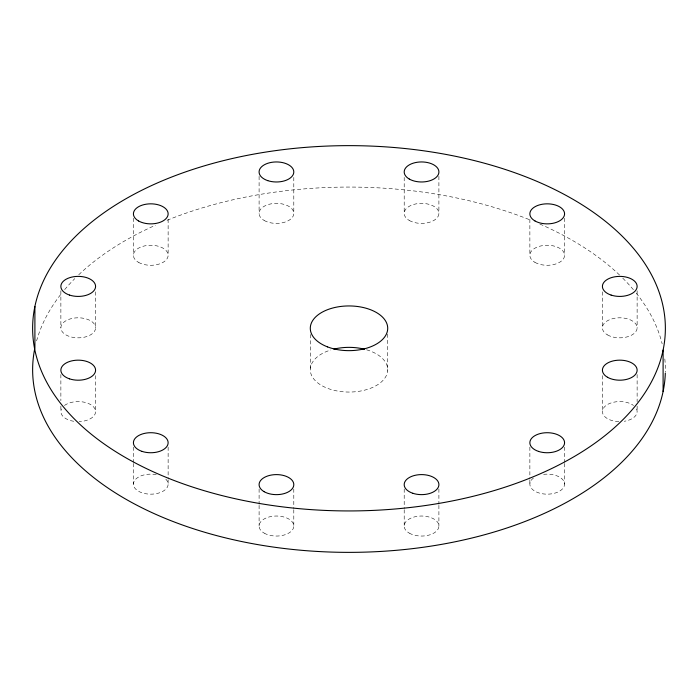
<?xml version="1.0" encoding="UTF-8"?>
<svg xmlns="http://www.w3.org/2000/svg" width="698" height="698" viewBox="0 0 698 698"><rect width="100%" height="100%" fill="white"/><g stroke="black" fill="none" stroke-linecap="round" stroke-linejoin="round"><path stroke-width="0.52" stroke-dasharray="3.49 2.62" d="M637.126 290.761L637.126 327.824M637.126 374.538L637.126 401.786M637.126 406.149L637.126 411.593M602.418 291.851L602.418 327.824M602.418 375.629L602.418 411.593M564.569 218.212L564.569 255.267M564.569 447.095L564.569 462.346M564.569 463.437L564.569 484.15M529.869 219.303L529.869 255.267M529.869 447.095L529.869 478.697M529.869 479.788L529.869 484.15M438.902 176.324L438.902 213.379M438.902 488.984L438.902 504.235M438.902 505.326L438.902 526.039M404.203 177.414L404.203 213.379M404.203 488.984L404.203 508.598M404.203 509.688L404.203 526.039M387.634 334.08L387.634 371.135M310.366 334.49L310.366 368.282M293.797 177.414L293.797 213.379M293.797 488.984L293.797 508.598M293.797 509.688L293.797 526.039M259.098 176.324L259.098 213.379M259.098 488.984L259.098 504.235M259.098 505.326L259.098 526.039M168.131 219.303L168.131 255.267M168.131 447.095L168.131 478.697M168.131 479.788L168.131 484.15M133.431 218.212L133.431 255.267M133.431 447.095L133.431 462.346M133.431 463.437L133.431 484.15M95.582 291.851L95.582 327.824A17.354 10.016 0 0 1 69.547 336.497A17.354 10.016 0 0 1 69.547 319.143A17.354 10.016 0 0 1 95.582 327.824M95.582 375.629L95.582 411.593M60.874 290.761L60.874 327.824M60.874 374.538L60.874 400.696M60.874 406.149L60.874 411.593M36.601 340.886A316.369 182.649 0 0 1 62.043 292.802M64.678 289.6A316.369 182.649 0 0 1 74.799 278.607M78.726 274.776A316.369 182.649 0 0 1 155.497 225.21M167.031 220.298A316.369 182.649 0 0 1 531.187 220.385M539.816 224.023A316.369 182.649 0 0 1 619.615 275.099M622.756 278.162A316.369 182.649 0 0 1 633.592 289.923M636.21 293.116A316.369 182.649 0 0 1 662.175 343.852M664.819 358.938A316.369 182.649 0 0 1 665.342 372.043M366.581 349.794A38.713 22.353 0 0 1 379.223 383.673A38.713 22.353 0 0 1 319.195 383.97A38.713 22.353 0 0 1 330.835 349.968M636.532 409.002A17.354 10.016 0 0 1 624.265 421.278M618.873 421.601A17.354 10.016 0 0 1 604.416 406.934A17.354 10.016 0 0 1 633.54 405.494M543.602 474.352A17.354 10.016 0 0 1 564.516 484.935A17.354 10.016 0 0 1 541.002 493.503A17.354 10.016 0 0 1 533.455 478.051M165.81 479.142A17.354 10.016 0 0 1 154.537 493.931A17.354 10.016 0 0 1 133.493 483.278A17.354 10.016 0 0 1 157.425 474.893M64.46 405.494A17.354 10.016 0 0 1 93.584 406.934A17.354 10.016 0 0 1 79.127 421.601M73.735 421.278A17.354 10.016 0 0 1 61.468 409.002M264.176 220.463A17.354 10.016 0 0 0 293.212 215.97A17.354 10.016 0 0 0 271.958 203.703A17.354 10.016 0 0 0 264.176 220.463M409.281 220.463A17.354 10.016 0 0 0 438.318 215.97A17.354 10.016 0 0 0 417.064 203.703A17.354 10.016 0 0 0 409.281 220.463M138.509 262.352A17.354 10.016 0 0 0 167.546 257.859A17.354 10.016 0 0 0 146.292 245.591A17.354 10.016 0 0 0 138.509 262.352M534.947 262.352A17.354 10.016 0 0 0 563.984 257.859A17.354 10.016 0 0 0 542.73 245.591A17.354 10.016 0 0 0 534.947 262.352M607.504 334.909A17.354 10.016 0 0 0 636.532 330.416A17.354 10.016 0 0 0 615.278 318.14A17.354 10.016 0 0 0 607.504 334.909M409.281 533.124A17.354 10.016 0 0 0 438.318 528.63A17.354 10.016 0 0 0 417.064 516.363A17.354 10.016 0 0 0 409.281 533.124M264.176 533.124A17.354 10.016 0 0 0 293.212 528.63A17.354 10.016 0 0 0 271.958 516.363A17.354 10.016 0 0 0 264.176 533.124"/><path stroke-width="1.05" d="M663.1 350.108A316.369 182.649 0 0 1 159.223 474.431A316.369 182.649 0 0 1 224.677 160.331A316.369 182.649 0 0 1 663.1 350.108L663.1 391.526M34.9 306.474L34.9 347.892A316.369 182.649 0 0 0 327.109 551.926A316.369 182.649 0 0 0 665.307 373.133M333.862 349.14A38.713 22.353 0 0 1 364.531 349.236M142.104 451.405A17.354 10.016 0 0 0 168.131 442.733A17.354 10.016 0 0 0 142.104 434.051A17.354 10.016 0 0 0 142.104 451.405M327.536 346.897A38.713 22.353 0 0 0 387.634 329.718A38.713 22.353 0 0 0 331.829 308.263A38.713 22.353 0 0 0 327.536 346.897M264.176 491.706A17.354 10.016 0 0 0 293.212 487.213A17.354 10.016 0 0 0 271.958 474.945A17.354 10.016 0 0 0 264.176 491.706M412.876 493.294A17.354 10.016 0 0 0 438.902 484.621A17.354 10.016 0 0 0 412.876 475.94A17.354 10.016 0 0 0 412.876 493.294M538.542 451.405A17.354 10.016 0 0 0 564.569 442.733A17.354 10.016 0 0 0 538.542 434.051A17.354 10.016 0 0 0 538.542 451.405M607.504 377.26A17.354 10.016 0 0 0 636.532 372.776A17.354 10.016 0 0 0 615.278 360.5A17.354 10.016 0 0 0 607.504 377.26M611.099 295.079A17.354 10.016 0 0 0 637.126 286.407A17.354 10.016 0 0 0 611.099 277.725A17.354 10.016 0 0 0 611.099 295.079M534.947 220.934A17.354 10.016 0 0 0 563.984 216.441A17.354 10.016 0 0 0 542.73 204.174A17.354 10.016 0 0 0 534.947 220.934M409.281 179.046A17.354 10.016 0 0 0 438.318 174.552A17.354 10.016 0 0 0 417.064 162.285A17.354 10.016 0 0 0 409.281 179.046M267.77 180.642A17.354 10.016 0 0 0 293.797 171.961A17.354 10.016 0 0 0 267.77 163.288A17.354 10.016 0 0 0 267.77 180.642M138.509 220.934A17.354 10.016 0 0 0 167.546 216.441A17.354 10.016 0 0 0 146.292 204.174A17.354 10.016 0 0 0 138.509 220.934M69.547 295.079A17.354 10.016 0 0 0 95.582 286.407A17.354 10.016 0 0 0 69.547 277.725A17.354 10.016 0 0 0 69.547 295.079M69.547 378.857A17.354 10.016 0 0 0 95.582 370.176A17.354 10.016 0 0 0 69.547 361.503A17.354 10.016 0 0 0 69.547 378.857"/></g></svg>
